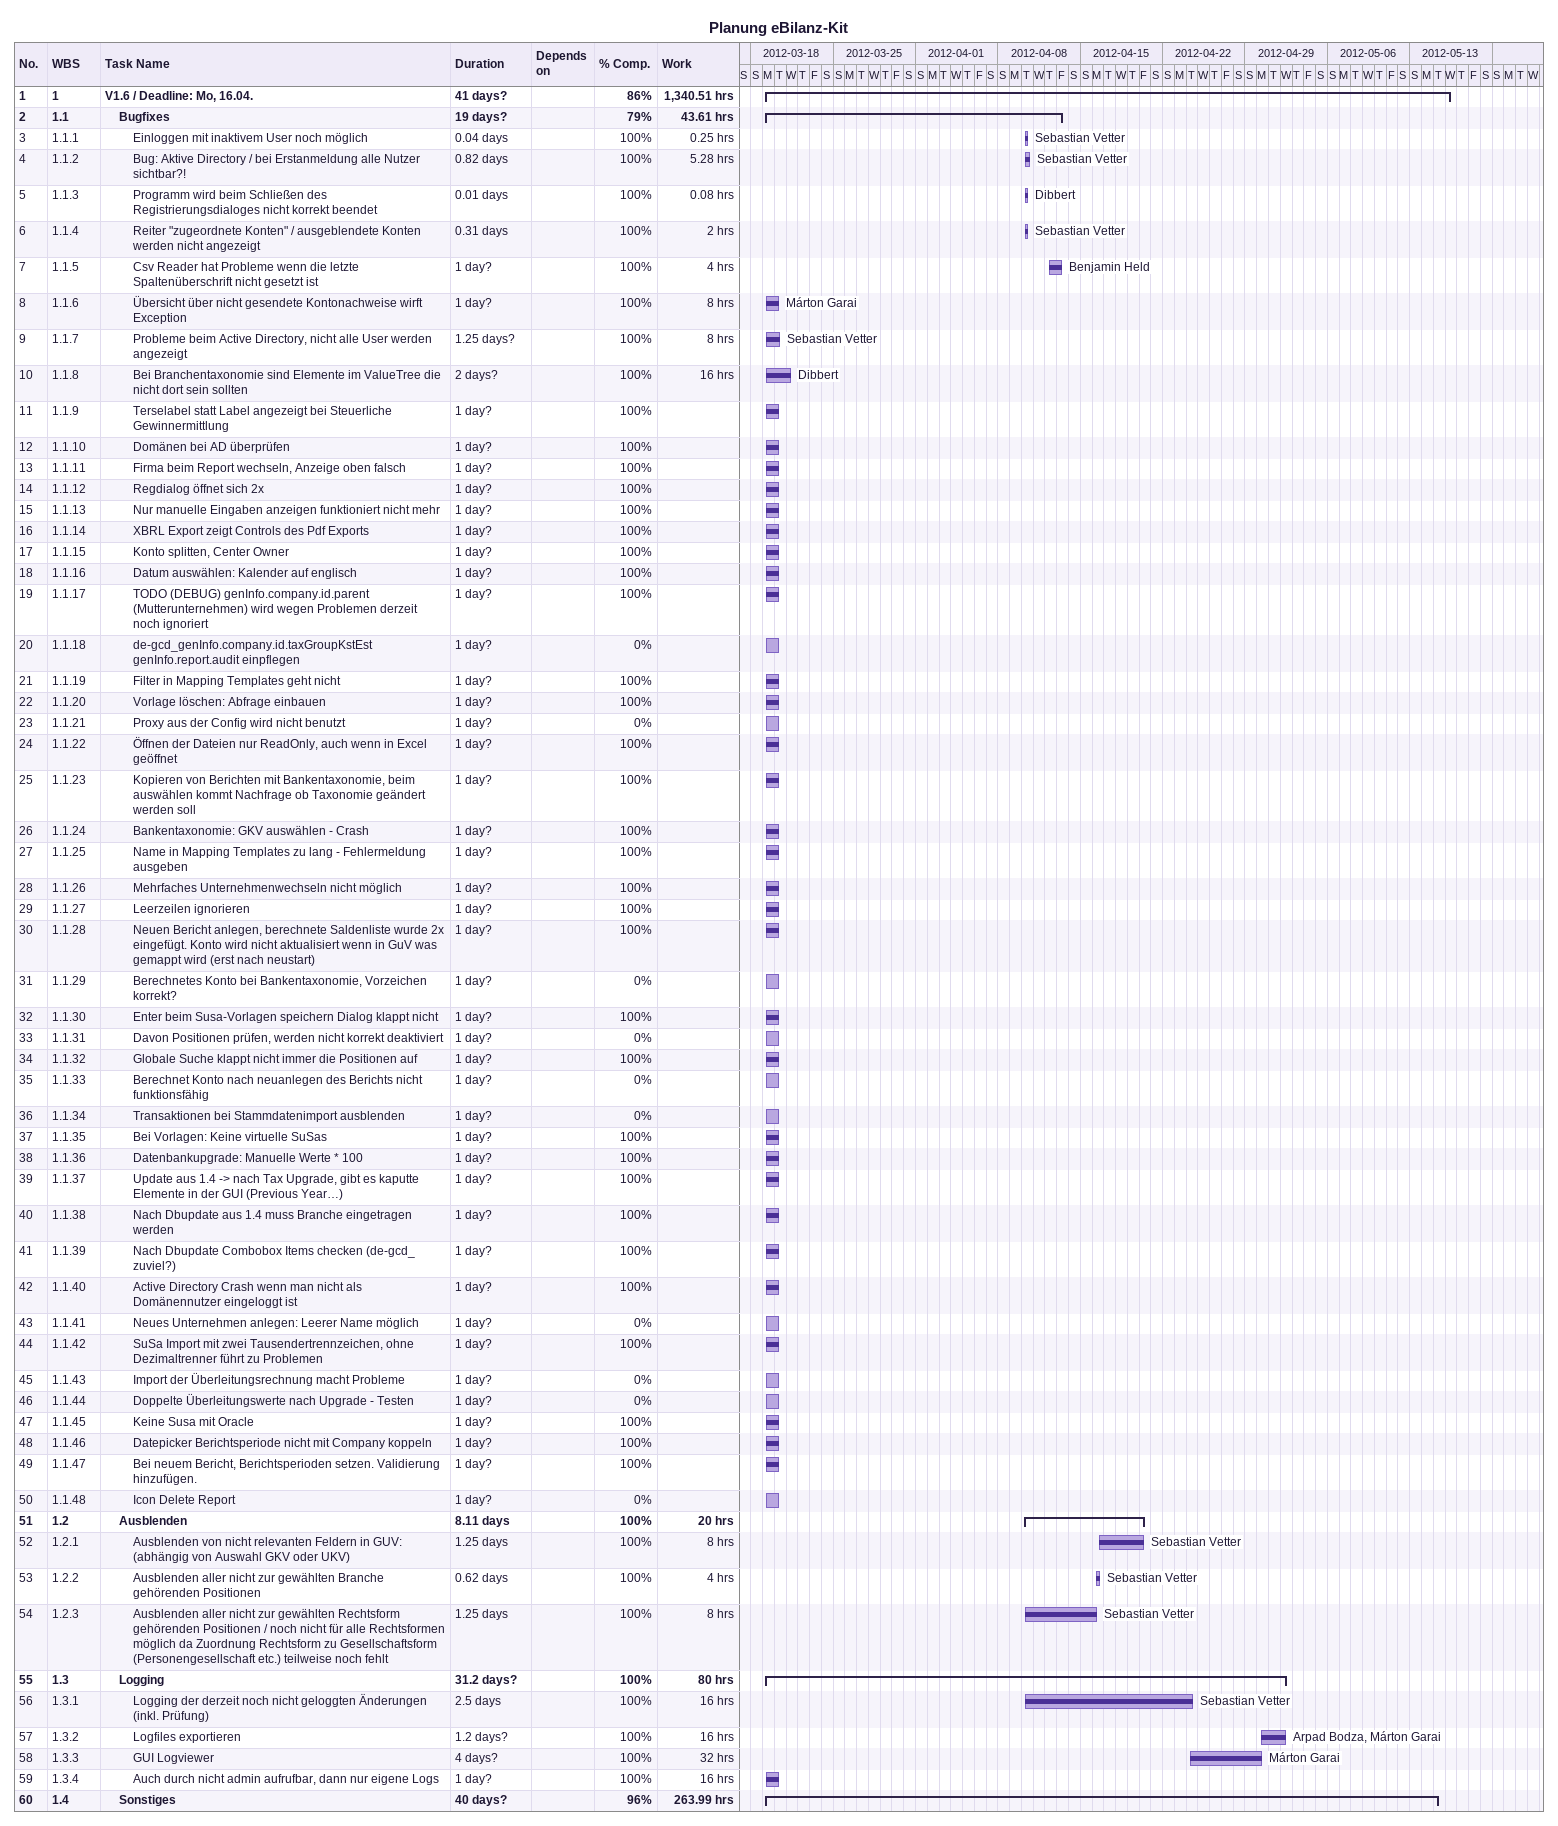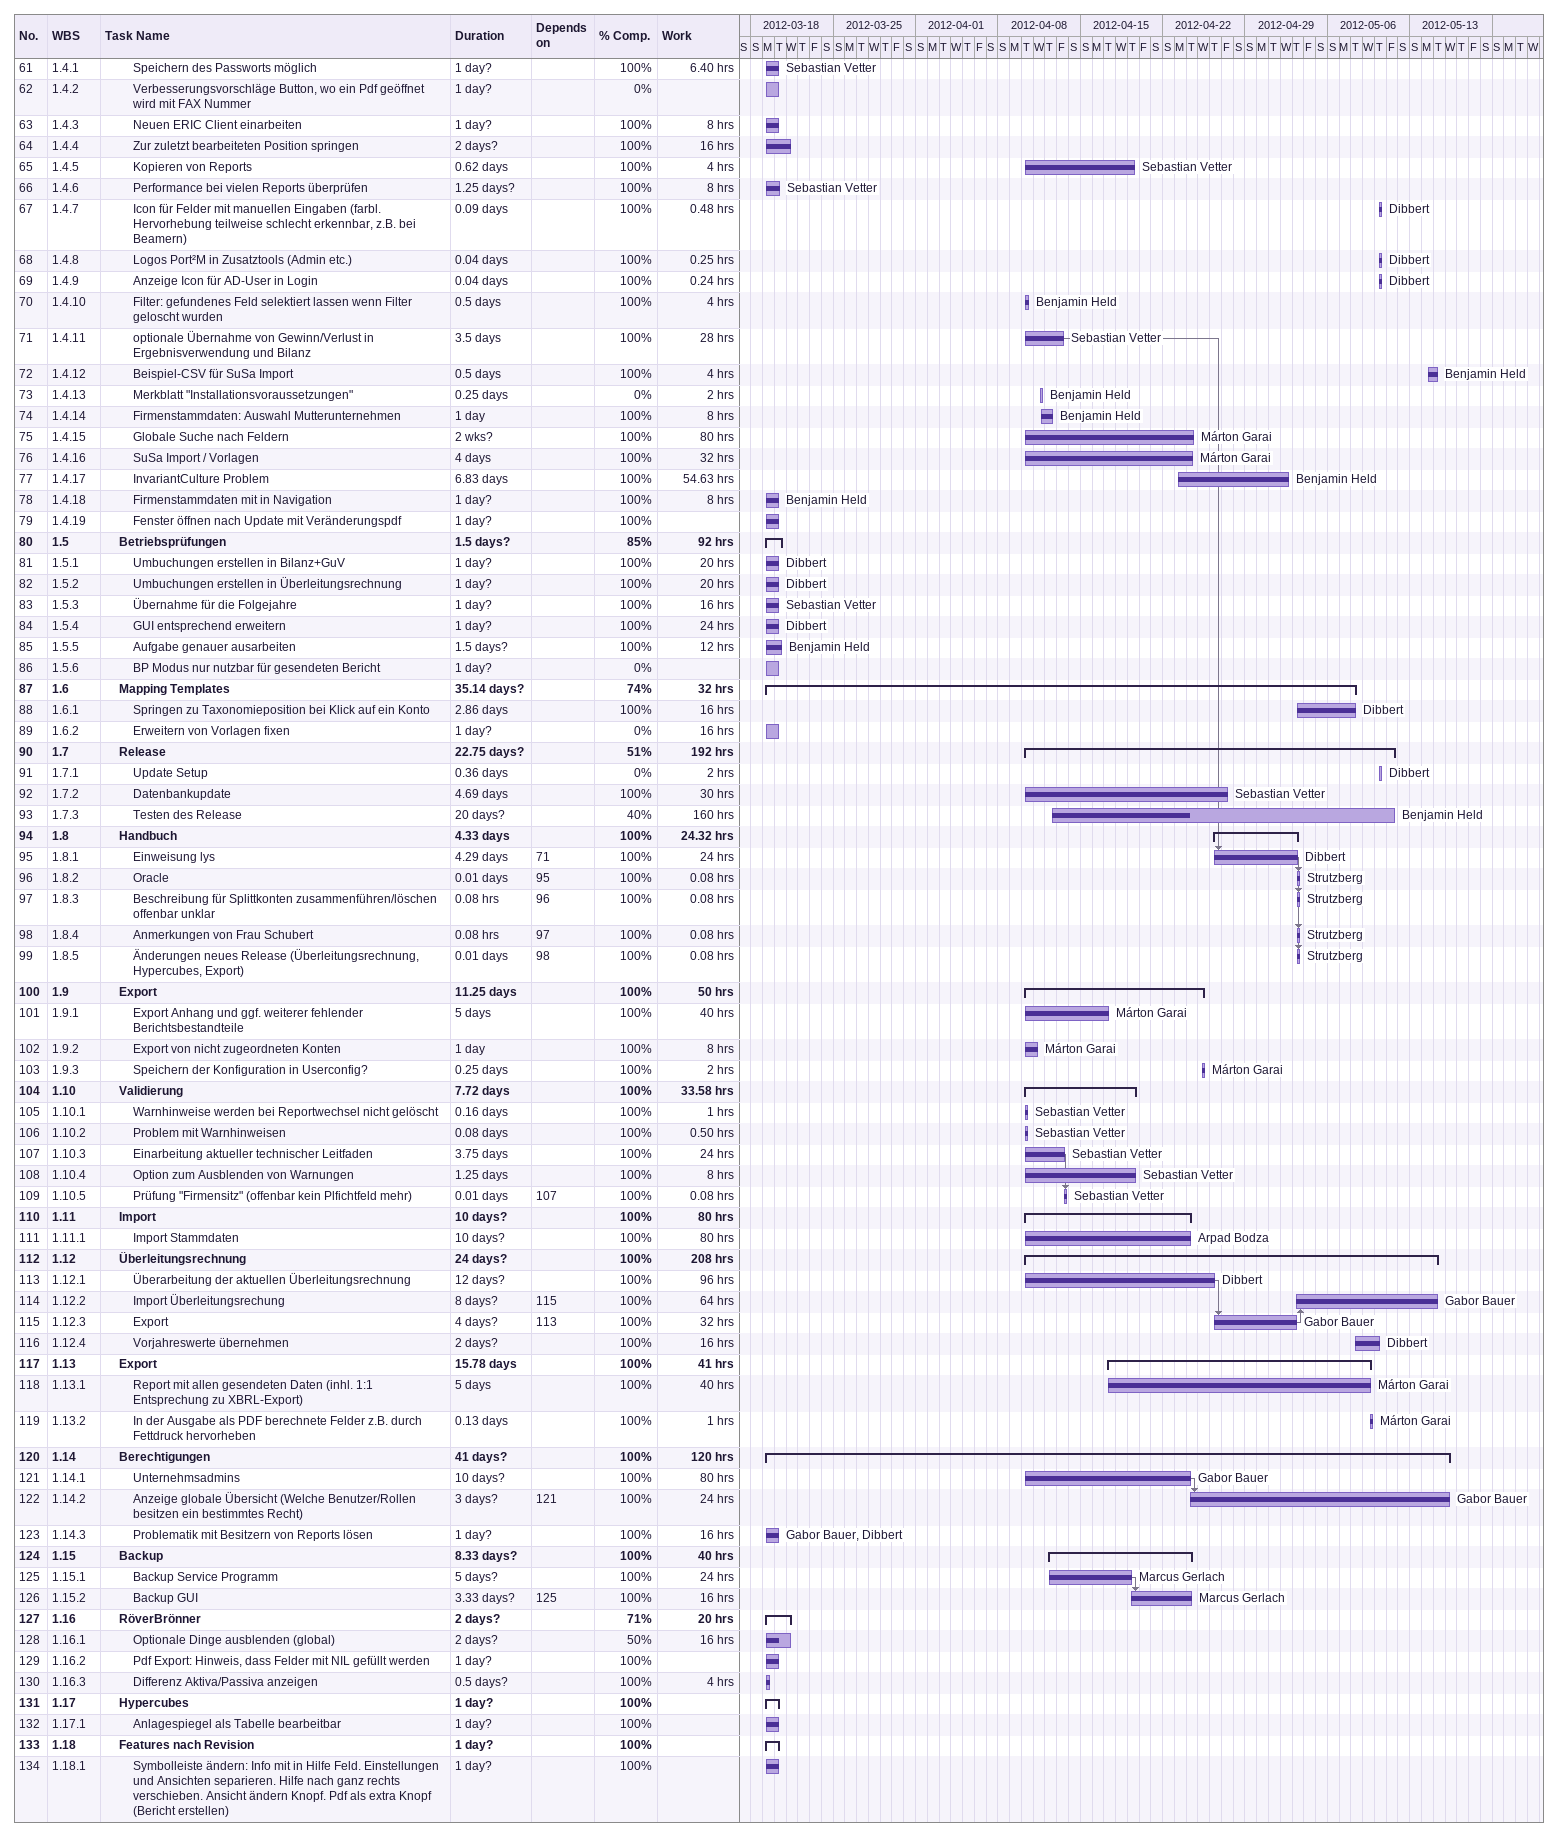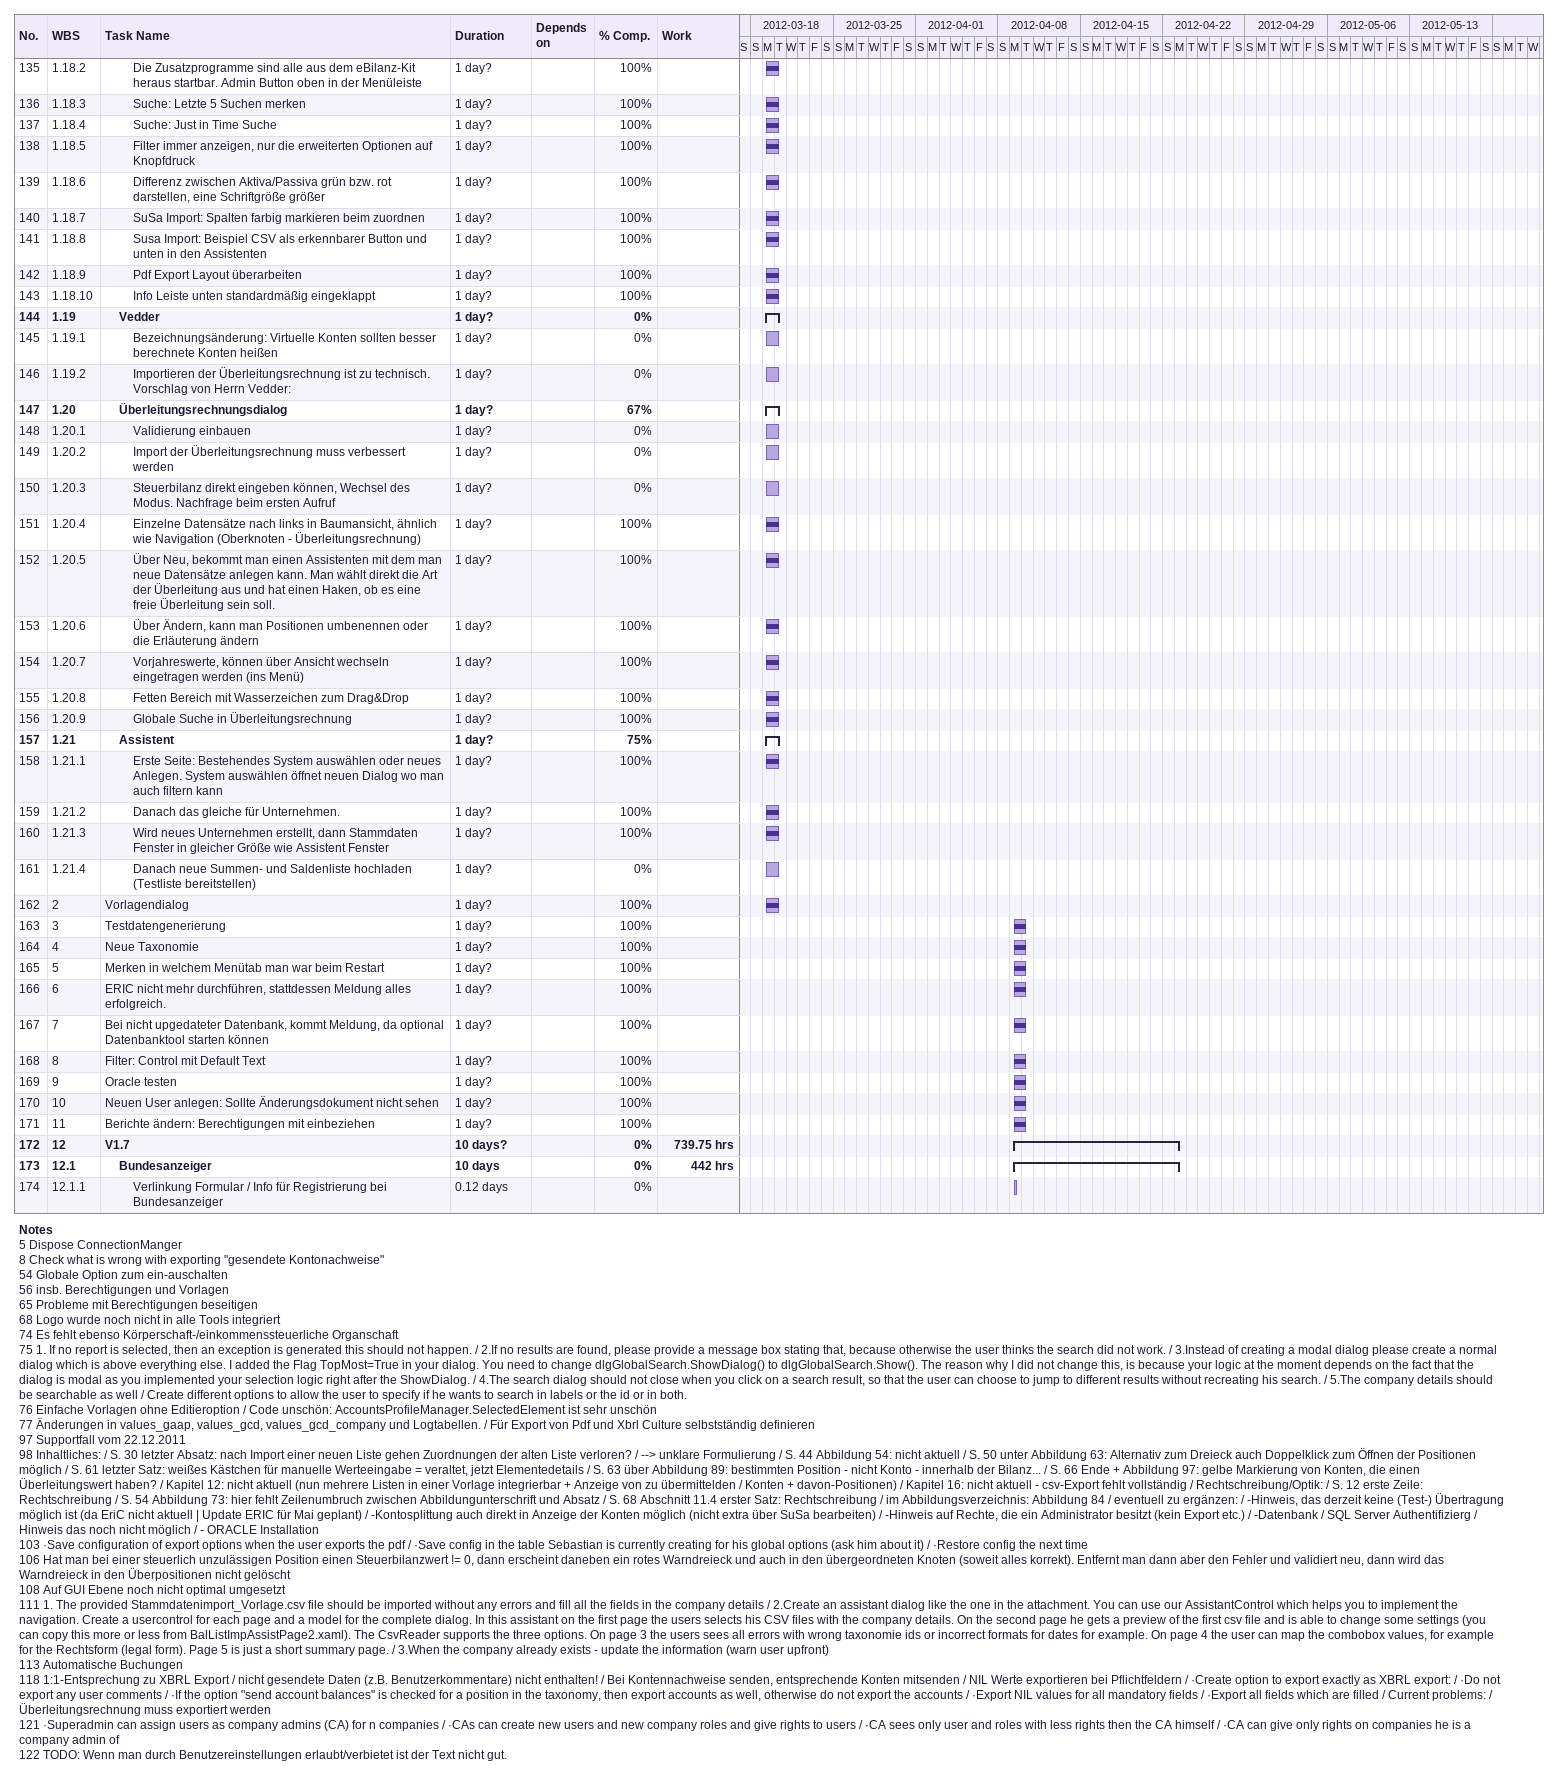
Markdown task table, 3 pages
Planung eBilanz-Kit

| ID | WBS | Task | Duration | Start | Finish | Predecessors | Resources | % complete | Work (h) |
|---|---|---|---|---|---|---|---|---|---|
| 1 | 1 | **V1.6 / Deadline: Mo, 16.04.** | 41d? | 2012-03-19 | 2012-05-16 |  |  | 86 | 1340.51 |
| 2 | 1.1 | **Bugfixes** | 19d? | 2012-03-19 | 2012-04-13 |  |  | 79 | 43.61 |
| 3 | 1.1.1 | Einloggen mit inaktivem User noch möglich | 0.04d | 2012-04-10 | 2012-04-10 |  | Sebastian Vetter | 100 | 0.25 |
| 4 | 1.1.2 | Bug: Aktive Directory / bei Erstanmeldung alle Nutzer sichtbar?! | 0.82d | 2012-04-10 | 2012-04-10 |  | Sebastian Vetter | 100 | 5.28 |
| 5 | 1.1.3 | Programm wird beim Schließen des Registrierungsdialoges nicht korrekt beendet | 0.01d | 2012-04-10 | 2012-04-10 |  | Dibbert | 100 | 0.08 |
| 6 | 1.1.4 | Reiter "zugeordnete Konten" / ausgeblendete Konten werden nicht angezeigt | 0.31d | 2012-04-10 | 2012-04-10 |  | Sebastian Vetter | 100 | 2 |
| 7 | 1.1.5 | Csv Reader hat Probleme wenn die letzte Spaltenüberschrift nicht gesetzt ist | 1d? | 2012-04-12 | 2012-04-13 |  | Benjamin Held | 100 | 4 |
| 8 | 1.1.6 | Übersicht über nicht gesendete Kontonachweise wirft Exception | 1d? | 2012-03-19 | 2012-03-20 |  | Márton Garai | 100 | 8 |
| 9 | 1.1.7 | Probleme beim Active Directory, nicht alle User werden angezeigt | 1.25d? | 2012-03-19 | 2012-03-20 |  | Sebastian Vetter | 100 | 8 |
| 10 | 1.1.8 | Bei Branchentaxonomie sind Elemente im ValueTree die nicht dort sein sollten | 2d? | 2012-03-19 | 2012-03-21 |  | Dibbert | 100 | 16 |
| 11 | 1.1.9 | Terselabel statt Label angezeigt bei Steuerliche Gewinnermittlung | 1d? | 2012-03-19 | 2012-03-20 |  |  | 100 |  |
| 12 | 1.1.10 | Domänen bei AD überprüfen | 1d? | 2012-03-19 | 2012-03-20 |  |  | 100 |  |
| 13 | 1.1.11 | Firma beim Report wechseln, Anzeige oben falsch | 1d? | 2012-03-19 | 2012-03-20 |  |  | 100 |  |
| 14 | 1.1.12 | Regdialog öffnet sich 2x | 1d? | 2012-03-19 | 2012-03-20 |  |  | 100 |  |
| 15 | 1.1.13 | Nur manuelle Eingaben anzeigen funktioniert nicht mehr | 1d? | 2012-03-19 | 2012-03-20 |  |  | 100 |  |
| 16 | 1.1.14 | XBRL Export zeigt Controls des Pdf Exports | 1d? | 2012-03-19 | 2012-03-20 |  |  | 100 |  |
| 17 | 1.1.15 | Konto splitten, Center Owner | 1d? | 2012-03-19 | 2012-03-20 |  |  | 100 |  |
| 18 | 1.1.16 | Datum auswählen: Kalender auf englisch | 1d? | 2012-03-19 | 2012-03-20 |  |  | 100 |  |
| 19 | 1.1.17 | TODO (DEBUG) genInfo.company.id.parent (Mutterunternehmen) wird wegen Problemen derzeit noch ignoriert | 1d? | 2012-03-19 | 2012-03-20 |  |  | 100 |  |
| 20 | 1.1.18 | de-gcd_genInfo.company.id.taxGroupKstEst genInfo.report.audit einpflegen | 1d? | 2012-03-19 | 2012-03-20 |  |  | 0 |  |
| 21 | 1.1.19 | Filter in Mapping Templates geht nicht | 1d? | 2012-03-19 | 2012-03-20 |  |  | 100 |  |
| 22 | 1.1.20 | Vorlage löschen: Abfrage einbauen | 1d? | 2012-03-19 | 2012-03-20 |  |  | 100 |  |
| 23 | 1.1.21 | Proxy aus der Config wird nicht benutzt | 1d? | 2012-03-19 | 2012-03-20 |  |  | 0 |  |
| 24 | 1.1.22 | Öffnen der Dateien nur ReadOnly, auch wenn in Excel geöffnet | 1d? | 2012-03-19 | 2012-03-20 |  |  | 100 |  |
| 25 | 1.1.23 | Kopieren von Berichten mit Bankentaxonomie, beim auswählen kommt Nachfrage ob Taxonomie geändert werden soll | 1d? | 2012-03-19 | 2012-03-20 |  |  | 100 |  |
| 26 | 1.1.24 | Bankentaxonomie: GKV auswählen - Crash | 1d? | 2012-03-19 | 2012-03-20 |  |  | 100 |  |
| 27 | 1.1.25 | Name in Mapping Templates zu lang - Fehlermeldung ausgeben | 1d? | 2012-03-19 | 2012-03-20 |  |  | 100 |  |
| 28 | 1.1.26 | Mehrfaches Unternehmenwechseln nicht möglich | 1d? | 2012-03-19 | 2012-03-20 |  |  | 100 |  |
| 29 | 1.1.27 | Leerzeilen ignorieren | 1d? | 2012-03-19 | 2012-03-20 |  |  | 100 |  |
| 30 | 1.1.28 | Neuen Bericht anlegen, berechnete Saldenliste wurde 2x eingefügt. Konto wird nicht aktualisiert wenn in GuV was gemappt wird (erst nach neustart) | 1d? | 2012-03-19 | 2012-03-20 |  |  | 100 |  |
| 31 | 1.1.29 | Berechnetes Konto bei Bankentaxonomie, Vorzeichen korrekt? | 1d? | 2012-03-19 | 2012-03-20 |  |  | 0 |  |
| 32 | 1.1.30 | Enter beim Susa-Vorlagen speichern Dialog klappt nicht | 1d? | 2012-03-19 | 2012-03-20 |  |  | 100 |  |
| 33 | 1.1.31 | Davon Positionen prüfen, werden nicht korrekt deaktiviert | 1d? | 2012-03-19 | 2012-03-20 |  |  | 0 |  |
| 34 | 1.1.32 | Globale Suche klappt nicht immer die Positionen auf | 1d? | 2012-03-19 | 2012-03-20 |  |  | 100 |  |
| 35 | 1.1.33 | Berechnet Konto nach neuanlegen des Berichts nicht funktionsfähig | 1d? | 2012-03-19 | 2012-03-20 |  |  | 0 |  |
| 36 | 1.1.34 | Transaktionen bei Stammdatenimport ausblenden | 1d? | 2012-03-19 | 2012-03-20 |  |  | 0 |  |
| 37 | 1.1.35 | Bei Vorlagen: Keine virtuelle SuSas | 1d? | 2012-03-19 | 2012-03-20 |  |  | 100 |  |
| 38 | 1.1.36 | Datenbankupgrade: Manuelle Werte * 100 | 1d? | 2012-03-19 | 2012-03-20 |  |  | 100 |  |
| 39 | 1.1.37 | Update aus 1.4 -> nach Tax Upgrade, gibt es kaputte Elemente in der GUI (Previous Year…) | 1d? | 2012-03-19 | 2012-03-20 |  |  | 100 |  |
| 40 | 1.1.38 | Nach Dbupdate aus 1.4 muss Branche eingetragen werden | 1d? | 2012-03-19 | 2012-03-20 |  |  | 100 |  |
| 41 | 1.1.39 | Nach Dbupdate Combobox Items checken (de-gcd_ zuviel?) | 1d? | 2012-03-19 | 2012-03-20 |  |  | 100 |  |
| 42 | 1.1.40 | Active Directory Crash wenn man nicht als Domänennutzer eingeloggt ist | 1d? | 2012-03-19 | 2012-03-20 |  |  | 100 |  |
| 43 | 1.1.41 | Neues Unternehmen anlegen: Leerer Name möglich | 1d? | 2012-03-19 | 2012-03-20 |  |  | 0 |  |
| 44 | 1.1.42 | SuSa Import mit zwei Tausendertrennzeichen, ohne Dezimaltrenner führt zu Problemen | 1d? | 2012-03-19 | 2012-03-20 |  |  | 100 |  |
| 45 | 1.1.43 | Import der Überleitungsrechnung macht Probleme | 1d? | 2012-03-19 | 2012-03-20 |  |  | 0 |  |
| 46 | 1.1.44 | Doppelte Überleitungswerte nach Upgrade - Testen | 1d? | 2012-03-19 | 2012-03-20 |  |  | 0 |  |
| 47 | 1.1.45 | Keine Susa mit Oracle | 1d? | 2012-03-19 | 2012-03-20 |  |  | 100 |  |
| 48 | 1.1.46 | Datepicker Berichtsperiode nicht mit Company koppeln | 1d? | 2012-03-19 | 2012-03-20 |  |  | 100 |  |
| 49 | 1.1.47 | Bei neuem Bericht, Berichtsperioden setzen. Validierung hinzufügen. | 1d? | 2012-03-19 | 2012-03-20 |  |  | 100 |  |
| 50 | 1.1.48 | Icon Delete Report | 1d? | 2012-03-19 | 2012-03-20 |  |  | 0 |  |
| 51 | 1.2 | **Ausblenden** | 8.11d | 2012-04-10 | 2012-04-20 |  |  | 100 | 20 |
| 52 | 1.2.1 | Ausblenden von nicht relevanten Feldern in GUV: (abhängig von Auswahl GKV oder UKV) | 1.25d | 2012-04-16 | 2012-04-20 |  | Sebastian Vetter | 100 | 8 |
| 53 | 1.2.2 | Ausblenden aller nicht zur gewählten Branche gehörenden Positionen | 0.62d | 2012-04-16 | 2012-04-16 |  | Sebastian Vetter | 100 | 4 |
| 54 | 1.2.3 | Ausblenden aller nicht zur gewählten Rechtsform gehörenden Positionen / noch nicht für alle Rechtsformen möglich da Zuordnung Rechtsform zu Gesellschaftsform (Personengesellschaft etc.) teilweise noch fehlt | 1.25d | 2012-04-10 | 2012-04-16 |  | Sebastian Vetter | 100 | 8 |
| 55 | 1.3 | **Logging** | 31.2d? | 2012-03-19 | 2012-05-02 |  |  | 100 | 80 |
| 56 | 1.3.1 | Logging der derzeit noch nicht geloggten Änderungen (inkl. Prüfung) | 2.5d | 2012-04-10 | 2012-04-24 |  | Sebastian Vetter | 100 | 16 |
| 57 | 1.3.2 | Logfiles exportieren | 1.2d? | 2012-04-30 | 2012-05-02 |  | Arpad Bodza, Márton Garai | 100 | 16 |
| 58 | 1.3.3 | GUI Logviewer | 4d? | 2012-04-24 | 2012-04-30 |  | Márton Garai | 100 | 32 |
| 59 | 1.3.4 | Auch durch nicht admin aufrufbar, dann nur eigene Logs | 1d? | 2012-03-19 | 2012-03-20 |  |  | 100 | 16 |
| 60 | 1.4 | **Sonstiges** | 40d? | 2012-03-19 | 2012-05-15 |  |  | 96 | 263.99 |
| 61 | 1.4.1 | Speichern des Passworts möglich | 1d? | 2012-03-19 | 2012-03-20 |  | Sebastian Vetter | 100 | 6.40 |
| 62 | 1.4.2 | Verbesserungsvorschläge Button, wo ein Pdf geöffnet wird mit FAX Nummer | 1d? | 2012-03-19 | 2012-03-20 |  |  | 0 |  |
| 63 | 1.4.3 | Neuen ERIC Client einarbeiten | 1d? | 2012-03-19 | 2012-03-20 |  |  | 100 | 8 |
| 64 | 1.4.4 | Zur zuletzt bearbeiteten Position springen | 2d? | 2012-03-19 | 2012-03-21 |  |  | 100 | 16 |
| 65 | 1.4.5 | Kopieren von Reports | 0.62d | 2012-04-10 | 2012-04-19 |  | Sebastian Vetter | 100 | 4 |
| 66 | 1.4.6 | Performance bei vielen Reports überprüfen | 1.25d? | 2012-03-19 | 2012-03-20 |  | Sebastian Vetter | 100 | 8 |
| 67 | 1.4.7 | Icon für Felder mit manuellen Eingaben (farbl. Hervorhebung teilweise schlecht erkennbar, z.B. bei Beamern) | 0.09d | 2012-05-10 | 2012-05-10 |  | Dibbert | 100 | 0.48 |
| 68 | 1.4.8 | Logos Port²M in Zusatztools (Admin etc.) | 0.04d | 2012-05-10 | 2012-05-10 |  | Dibbert | 100 | 0.25 |
| 69 | 1.4.9 | Anzeige Icon für AD-User in Login | 0.04d | 2012-05-10 | 2012-05-10 |  | Dibbert | 100 | 0.24 |
| 70 | 1.4.10 | Filter: gefundenes Feld selektiert lassen wenn Filter geloscht wurden | 0.5d | 2012-04-10 | 2012-04-10 |  | Benjamin Held | 100 | 4 |
| 71 | 1.4.11 | optionale Übernahme von Gewinn/Verlust in Ergebnisverwendung und Bilanz | 3.5d | 2012-04-10 | 2012-04-13 |  | Sebastian Vetter | 100 | 28 |
| 72 | 1.4.12 | Beispiel-CSV für SuSa Import | 0.5d | 2012-05-14 | 2012-05-15 |  | Benjamin Held | 100 | 4 |
| 73 | 1.4.13 | Merkblatt "Installationsvoraussetzungen" | 0.25d | 2012-04-11 | 2012-04-11 |  | Benjamin Held | 0 | 2 |
| 74 | 1.4.14 | Firmenstammdaten: Auswahl Mutterunternehmen | 1d | 2012-04-11 | 2012-04-12 |  | Benjamin Held | 100 | 8 |
| 75 | 1.4.15 | Globale Suche nach Feldern | 2w? | 2012-04-10 | 2012-04-24 |  | Márton Garai | 100 | 80 |
| 76 | 1.4.16 | SuSa Import / Vorlagen | 4d | 2012-04-10 | 2012-04-24 |  | Márton Garai | 100 | 32 |
| 77 | 1.4.17 | InvariantCulture Problem | 6.83d | 2012-04-23 | 2012-05-02 |  | Benjamin Held | 100 | 54.63 |
| 78 | 1.4.18 | Firmenstammdaten mit in Navigation | 1d? | 2012-03-19 | 2012-03-20 |  | Benjamin Held | 100 | 8 |
| 79 | 1.4.19 | Fenster öffnen nach Update mit Veränderungspdf | 1d? | 2012-03-19 | 2012-03-20 |  |  | 100 |  |
| 80 | 1.5 | **Betriebsprüfungen** | 1.5d? | 2012-03-19 | 2012-03-20 |  |  | 85 | 92 |
| 81 | 1.5.1 | Umbuchungen erstellen in Bilanz+GuV | 1d? | 2012-03-19 | 2012-03-20 |  | Dibbert | 100 | 20 |
| 82 | 1.5.2 | Umbuchungen erstellen in Überleitungsrechnung | 1d? | 2012-03-19 | 2012-03-20 |  | Dibbert | 100 | 20 |
| 83 | 1.5.3 | Übernahme für die Folgejahre | 1d? | 2012-03-19 | 2012-03-20 |  | Sebastian Vetter | 100 | 16 |
| 84 | 1.5.4 | GUI entsprechend erweitern | 1d? | 2012-03-19 | 2012-03-20 |  | Dibbert | 100 | 24 |
| 85 | 1.5.5 | Aufgabe genauer ausarbeiten | 1.5d? | 2012-03-19 | 2012-03-20 |  | Benjamin Held | 100 | 12 |
| 86 | 1.5.6 | BP Modus nur nutzbar für gesendeten Bericht | 1d? | 2012-03-19 | 2012-03-20 |  |  | 0 |  |
| 87 | 1.6 | **Mapping Templates** | 35.14d? | 2012-03-19 | 2012-05-08 |  |  | 74 | 32 |
| 88 | 1.6.1 | Springen zu Taxonomieposition bei Klick auf ein Konto | 2.86d | 2012-05-03 | 2012-05-08 |  | Dibbert | 100 | 16 |
| 89 | 1.6.2 | Erweitern von Vorlagen fixen | 1d? | 2012-03-19 | 2012-03-20 |  |  | 0 | 16 |
| 90 | 1.7 | **Release** | 22.75d? | 2012-04-10 | 2012-05-11 |  |  | 51 | 192 |
| 91 | 1.7.1 | Update Setup | 0.36d | 2012-05-10 | 2012-05-10 |  | Dibbert | 0 | 2 |
| 92 | 1.7.2 | Datenbankupdate | 4.69d | 2012-04-10 | 2012-04-27 |  | Sebastian Vetter | 100 | 30 |
| 93 | 1.7.3 | Testen des Release | 20d? | 2012-04-12 | 2012-05-11 |  | Benjamin Held | 40 | 160 |
| 94 | 1.8 | **Handbuch** | 4.33d | 2012-04-26 | 2012-05-03 |  |  | 100 | 24.32 |
| 95 | 1.8.1 | Einweisung lys | 4.29d | 2012-04-26 | 2012-05-03 | 71 | Dibbert | 100 | 24 |
| 96 | 1.8.2 | Oracle | 0.01d | 2012-05-03 | 2012-05-03 | 95 | Strutzberg | 100 | 0.08 |
| 97 | 1.8.3 | Beschreibung für Splittkonten zusammenführen/löschen offenbar unklar | 0.08h | 2012-05-03 | 2012-05-03 | 96 | Strutzberg | 100 | 0.08 |
| 98 | 1.8.4 | Anmerkungen von Frau Schubert | 0.08h | 2012-05-03 | 2012-05-03 | 97 | Strutzberg | 100 | 0.08 |
| 99 | 1.8.5 | Änderungen neues Release (Überleitungsrechnung, Hypercubes, Export) | 0.01d | 2012-05-03 | 2012-05-03 | 98 | Strutzberg | 100 | 0.08 |
| 100 | 1.9 | **Export** | 11.25d | 2012-04-10 | 2012-04-25 |  |  | 100 | 50 |
| 101 | 1.9.1 | Export Anhang und ggf. weiterer fehlender Berichtsbestandteile | 5d | 2012-04-10 | 2012-04-17 |  | Márton Garai | 100 | 40 |
| 102 | 1.9.2 | Export von nicht zugeordneten Konten | 1d | 2012-04-10 | 2012-04-11 |  | Márton Garai | 100 | 8 |
| 103 | 1.9.3 | Speichern der Konfiguration in Userconfig? | 0.25d | 2012-04-25 | 2012-04-25 |  | Márton Garai | 100 | 2 |
| 104 | 1.10 | **Validierung** | 7.72d | 2012-04-10 | 2012-04-19 |  |  | 100 | 33.58 |
| 105 | 1.10.1 | Warnhinweise werden bei Reportwechsel nicht gelöscht | 0.16d | 2012-04-10 | 2012-04-10 |  | Sebastian Vetter | 100 | 1 |
| 106 | 1.10.2 | Problem mit Warnhinweisen | 0.08d | 2012-04-10 | 2012-04-10 |  | Sebastian Vetter | 100 | 0.50 |
| 107 | 1.10.3 | Einarbeitung aktueller technischer Leitfaden | 3.75d | 2012-04-10 | 2012-04-13 |  | Sebastian Vetter | 100 | 24 |
| 108 | 1.10.4 | Option zum Ausblenden von Warnungen | 1.25d | 2012-04-10 | 2012-04-19 |  | Sebastian Vetter | 100 | 8 |
| 109 | 1.10.5 | Prüfung "Firmensitz" (offenbar kein Plfichtfeld mehr) | 0.01d | 2012-04-13 | 2012-04-13 | 107 | Sebastian Vetter | 100 | 0.08 |
| 110 | 1.11 | **Import** | 10d? | 2012-04-10 | 2012-04-24 |  |  | 100 | 80 |
| 111 | 1.11.1 | Import Stammdaten | 10d? | 2012-04-10 | 2012-04-24 |  | Arpad Bodza | 100 | 80 |
| 112 | 1.12 | **Überleitungsrechnung** | 24d? | 2012-04-10 | 2012-05-15 |  |  | 100 | 208 |
| 113 | 1.12.1 | Überarbeitung der aktuellen Überleitungsrechnung | 12d? | 2012-04-10 | 2012-04-26 |  | Dibbert | 100 | 96 |
| 114 | 1.12.2 | Import Überleitungsrechung | 8d? | 2012-05-03 | 2012-05-15 | 115 | Gabor Bauer | 100 | 64 |
| 115 | 1.12.3 | Export | 4d? | 2012-04-26 | 2012-05-03 | 113 | Gabor Bauer | 100 | 32 |
| 116 | 1.12.4 | Vorjahreswerte übernehmen | 2d? | 2012-05-08 | 2012-05-10 |  | Dibbert | 100 | 16 |
| 117 | 1.13 | **Export** | 15.78d | 2012-04-17 | 2012-05-09 |  |  | 100 | 41 |
| 118 | 1.13.1 | Report mit allen gesendeten Daten (inhl. 1:1 Entsprechung zu XBRL-Export) | 5d | 2012-04-17 | 2012-05-09 |  | Márton Garai | 100 | 40 |
| 119 | 1.13.2 | In der Ausgabe als PDF berechnete Felder z.B. durch Fettdruck hervorheben | 0.13d | 2012-05-09 | 2012-05-09 |  | Márton Garai | 100 | 1 |
| 120 | 1.14 | **Berechtigungen** | 41d? | 2012-03-19 | 2012-05-16 |  |  | 100 | 120 |
| 121 | 1.14.1 | Unternehmsadmins | 10d? | 2012-04-10 | 2012-04-24 |  | Gabor Bauer | 100 | 80 |
| 122 | 1.14.2 | Anzeige globale Übersicht (Welche Benutzer/Rollen besitzen ein bestimmtes Recht) | 3d? | 2012-04-24 | 2012-05-16 | 121 | Gabor Bauer | 100 | 24 |
| 123 | 1.14.3 | Problematik mit Besitzern von Reports lösen | 1d? | 2012-03-19 | 2012-03-20 |  | Gabor Bauer, Dibbert | 100 | 16 |
| 124 | 1.15 | **Backup** | 8.33d? | 2012-04-12 | 2012-04-24 |  |  | 100 | 40 |
| 125 | 1.15.1 | Backup Service Programm | 5d? | 2012-04-12 | 2012-04-19 |  | Marcus Gerlach | 100 | 24 |
| 126 | 1.15.2 | Backup GUI | 3.33d? | 2012-04-19 | 2012-04-24 | 125 | Marcus Gerlach | 100 | 16 |
| 127 | 1.16 | **RöverBrönner** | 2d? | 2012-03-19 | 2012-03-21 |  |  | 71 | 20 |
| 128 | 1.16.1 | Optionale Dinge ausblenden (global) | 2d? | 2012-03-19 | 2012-03-21 |  |  | 50 | 16 |
| 129 | 1.16.2 | Pdf Export: Hinweis, dass Felder mit NIL gefüllt werden | 1d? | 2012-03-19 | 2012-03-20 |  |  | 100 |  |
| 130 | 1.16.3 | Differenz Aktiva/Passiva anzeigen | 0.5d? | 2012-03-19 | 2012-03-19 |  |  | 100 | 4 |
| 131 | 1.17 | **Hypercubes** | 1d? | 2012-03-19 | 2012-03-20 |  |  | 100 |  |
| 132 | 1.17.1 | Anlagespiegel als Tabelle bearbeitbar | 1d? | 2012-03-19 | 2012-03-20 |  |  | 100 |  |
| 133 | 1.18 | **Features nach Revision** | 1d? | 2012-03-19 | 2012-03-20 |  |  | 100 |  |
| 134 | 1.18.1 | Symbolleiste ändern: Info mit in Hilfe Feld. Einstellungen und Ansichten separieren. Hilfe nach ganz rechts verschieben. Ansicht ändern Knopf. Pdf als extra Knopf (Bericht erstellen) | 1d? | 2012-03-19 | 2012-03-20 |  |  | 100 |  |
| 135 | 1.18.2 | Die Zusatzprogramme sind alle aus dem eBilanz-Kit heraus startbar. Admin Button oben in der Menüleiste | 1d? | 2012-03-19 | 2012-03-20 |  |  | 100 |  |
| 136 | 1.18.3 | Suche: Letzte 5 Suchen merken | 1d? | 2012-03-19 | 2012-03-20 |  |  | 100 |  |
| 137 | 1.18.4 | Suche: Just in Time Suche | 1d? | 2012-03-19 | 2012-03-20 |  |  | 100 |  |
| 138 | 1.18.5 | Filter immer anzeigen, nur die erweiterten Optionen auf Knopfdruck | 1d? | 2012-03-19 | 2012-03-20 |  |  | 100 |  |
| 139 | 1.18.6 | Differenz zwischen Aktiva/Passiva grün bzw. rot darstellen, eine Schriftgröße größer | 1d? | 2012-03-19 | 2012-03-20 |  |  | 100 |  |
| 140 | 1.18.7 | SuSa Import: Spalten farbig markieren beim zuordnen | 1d? | 2012-03-19 | 2012-03-20 |  |  | 100 |  |
| 141 | 1.18.8 | Susa Import: Beispiel CSV als erkennbarer Button und unten in den Assistenten | 1d? | 2012-03-19 | 2012-03-20 |  |  | 100 |  |
| 142 | 1.18.9 | Pdf Export Layout überarbeiten | 1d? | 2012-03-19 | 2012-03-20 |  |  | 100 |  |
| 143 | 1.18.10 | Info Leiste unten standardmäßig eingeklappt | 1d? | 2012-03-19 | 2012-03-20 |  |  | 100 |  |
| 144 | 1.19 | **Vedder** | 1d? | 2012-03-19 | 2012-03-20 |  |  | 0 |  |
| 145 | 1.19.1 | Bezeichnungsänderung: Virtuelle Konten sollten besser berechnete Konten heißen | 1d? | 2012-03-19 | 2012-03-20 |  |  | 0 |  |
| 146 | 1.19.2 | Importieren der Überleitungsrechnung ist zu technisch. Vorschlag von Herrn Vedder: | 1d? | 2012-03-19 | 2012-03-20 |  |  | 0 |  |
| 147 | 1.20 | **Überleitungsrechnungsdialog** | 1d? | 2012-03-19 | 2012-03-20 |  |  | 67 |  |
| 148 | 1.20.1 | Validierung einbauen | 1d? | 2012-03-19 | 2012-03-20 |  |  | 0 |  |
| 149 | 1.20.2 | Import der Überleitungsrechnung muss verbessert werden | 1d? | 2012-03-19 | 2012-03-20 |  |  | 0 |  |
| 150 | 1.20.3 | Steuerbilanz direkt eingeben können, Wechsel des Modus. Nachfrage beim ersten Aufruf | 1d? | 2012-03-19 | 2012-03-20 |  |  | 0 |  |
| 151 | 1.20.4 | Einzelne Datensätze nach links in Baumansicht, ähnlich wie Navigation (Oberknoten - Überleitungsrechnung) | 1d? | 2012-03-19 | 2012-03-20 |  |  | 100 |  |
| 152 | 1.20.5 | Über Neu, bekommt man einen Assistenten mit dem man neue Datensätze anlegen kann. Man wählt direkt die Art der Überleitung aus und hat einen Haken, ob es eine freie Überleitung sein soll. | 1d? | 2012-03-19 | 2012-03-20 |  |  | 100 |  |
| 153 | 1.20.6 | Über Ändern, kann man Positionen umbenennen oder die Erläuterung ändern | 1d? | 2012-03-19 | 2012-03-20 |  |  | 100 |  |
| 154 | 1.20.7 | Vorjahreswerte, können über Ansicht wechseln eingetragen werden (ins Menü) | 1d? | 2012-03-19 | 2012-03-20 |  |  | 100 |  |
| 155 | 1.20.8 | Fetten Bereich mit Wasserzeichen zum Drag&Drop | 1d? | 2012-03-19 | 2012-03-20 |  |  | 100 |  |
| 156 | 1.20.9 | Globale Suche in Überleitungsrechnung | 1d? | 2012-03-19 | 2012-03-20 |  |  | 100 |  |
| 157 | 1.21 | **Assistent** | 1d? | 2012-03-19 | 2012-03-20 |  |  | 75 |  |
| 158 | 1.21.1 | Erste Seite: Bestehendes System auswählen oder neues Anlegen. System auswählen öffnet neuen Dialog wo man auch filtern kann | 1d? | 2012-03-19 | 2012-03-20 |  |  | 100 |  |
| 159 | 1.21.2 | Danach das gleiche für Unternehmen. | 1d? | 2012-03-19 | 2012-03-20 |  |  | 100 |  |
| 160 | 1.21.3 | Wird neues Unternehmen erstellt, dann Stammdaten Fenster in gleicher Größe wie Assistent Fenster | 1d? | 2012-03-19 | 2012-03-20 |  |  | 100 |  |
| 161 | 1.21.4 | Danach neue Summen- und Saldenliste hochladen (Testliste bereitstellen) | 1d? | 2012-03-19 | 2012-03-20 |  |  | 0 |  |
| 162 | 2 | Vorlagendialog | 1d? | 2012-03-19 | 2012-03-20 |  |  | 100 |  |
| 163 | 3 | Testdatengenerierung | 1d? | 2012-04-09 | 2012-04-10 |  |  | 100 |  |
| 164 | 4 | Neue Taxonomie | 1d? | 2012-04-09 | 2012-04-10 |  |  | 100 |  |
| 165 | 5 | Merken in welchem Menütab man war beim Restart | 1d? | 2012-04-09 | 2012-04-10 |  |  | 100 |  |
| 166 | 6 | ERIC nicht mehr durchführen, stattdessen Meldung alles erfolgreich. | 1d? | 2012-04-09 | 2012-04-10 |  |  | 100 |  |
| 167 | 7 | Bei nicht upgedateter Datenbank, kommt Meldung, da optional Datenbanktool starten können | 1d? | 2012-04-09 | 2012-04-10 |  |  | 100 |  |
| 168 | 8 | Filter: Control mit Default Text | 1d? | 2012-04-09 | 2012-04-10 |  |  | 100 |  |
| 169 | 9 | Oracle testen | 1d? | 2012-04-09 | 2012-04-10 |  |  | 100 |  |
| 170 | 10 | Neuen User anlegen: Sollte Änderungsdokument nicht sehen | 1d? | 2012-04-09 | 2012-04-10 |  |  | 100 |  |
| 171 | 11 | Berichte ändern: Berechtigungen mit einbeziehen | 1d? | 2012-04-09 | 2012-04-10 |  |  | 100 |  |
| 172 | 12 | **V1.7** | 10d? | 2012-04-09 | 2012-04-23 |  |  | 0 | 739.75 |
| 173 | 12.1 | **Bundesanzeiger** | 10d | 2012-04-09 | 2012-04-23 |  |  | 0 | 442 |
| 174 | 12.1.1 | Verlinkung Formular / Info für Registrierung bei Bundesanzeiger | 0.12d | 2012-04-09 | 2012-04-09 |  |  | 0 |  |

Notes
- 5: Dispose ConnectionManger
- 8: Check what is wrong with exporting "gesendete Kontonachweise"
- 54: Globale Option zum ein-auschalten
- 56: insb. Berechtigungen und Vorlagen
- 65: Probleme mit Berechtigungen beseitigen
- 68: Logo wurde noch nicht in alle Tools integriert
- 74: Es fehlt ebenso Körperschaft-/einkommenssteuerliche Organschaft
- 75: 1. If no report is selected, then an exception is generated this should not happen. / 2.If no results are found, please provide a message box stating that, because otherwise the user thinks the search did not work. / 3.Instead of creating a modal dialog please create a normal dialog which is above everything else. I added the Flag TopMost=True in your dialog. You need to change dlgGlobalSearch.ShowDialog() to dlgGlobalSearch.Show(). The reason why I did not change this, is because your logic at the moment depends on the fact that the dialog is modal as you implemented your selection logic right after the ShowDialog. / 4.The search dialog should not close when you click on a search result, so that the user can choose to jump to different results without recreating his search. / 5.The company details should be searchable as well / Create different options to allow the user to specify if he wants to search in labels or the id or in both.
- 76: Einfache Vorlagen ohne Editieroption / Code unschön: AccountsProfileManager.SelectedElement ist sehr unschön
- 77: Änderungen in values_gaap, values_gcd, values_gcd_company und Logtabellen. / Für Export von Pdf und Xbrl Culture selbstständig definieren
- 97: Supportfall vom 22.12.2011
- 98: Inhaltliches: / S. 30 letzter Absatz: nach Import einer neuen Liste gehen Zuordnungen der alten Liste verloren? / --> unklare Formulierung / S. 44 Abbildung 54: nicht aktuell / S. 50 unter Abbildung 63: Alternativ zum Dreieck auch Doppelklick zum Öffnen der Positionen möglich / S. 61 letzter Satz: weißes Kästchen für manuelle Werteeingabe = veraltet, jetzt Elementedetails / S. 63 über Abbildung 89: bestimmten Position - nicht Konto - innerhalb der Bilanz... / S. 66 Ende + Abbildung 97: gelbe Markierung von Konten, die einen Überleitungswert haben? / Kapitel 12: nicht aktuell (nun mehrere Listen in einer Vorlage integrierbar + Anzeige von zu übermittelden / Konten + davon-Positionen) / Kapitel 16: nicht aktuell - csv-Export fehlt vollständig / Rechtschreibung/Optik: / S. 12 erste Zeile: Rechtschreibung / S. 54 Abbildung 73: hier fehlt Zeilenumbruch zwischen Abbildungunterschrift und Absatz / S. 68 Abschnitt 11.4 erster Satz: Rechtschreibung / im Abbildungsverzeichnis: Abbildung 84 / eventuell zu ergänzen: / -Hinweis, das derzeit keine (Test-) Übertragung möglich ist (da EriC nicht aktuell | Update ERIC für Mai geplant) / -Kontosplittung auch direkt in Anzeige der Konten möglich (nicht extra über SuSa bearbeiten) / -Hinweis auf Rechte, die ein Administrator besitzt (kein Export etc.) / -Datenbank / SQL Server Authentifizierg / Hinweis das noch nicht möglich / - ORACLE Installation
- 103: ·Save configuration of export options when the user exports the pdf / ·Save config in the table Sebastian is currently creating for his global options (ask him about it) / ·Restore config the next time
- 106: Hat man bei einer steuerlich unzulässigen Position einen Steuerbilanzwert != 0, dann erscheint daneben ein rotes Warndreieck und auch in den übergeordneten Knoten (soweit alles korrekt). Entfernt man dann aber den Fehler und validiert neu, dann wird das Warndreieck in den Überpositionen nicht gelöscht
- 108: Auf GUI Ebene noch nicht optimal umgesetzt
- 111: 1. The provided Stammdatenimport_Vorlage.csv file should be imported without any errors and fill all the fields in the company details / 2.Create an assistant dialog like the one in the attachment. You can use our AssistantControl which helps you to implement the navigation. Create a usercontrol for each page and a model for the complete dialog. In this assistant on the first page the users selects his CSV files with the company details. On the second page he gets a preview of the first csv file and is able to change some settings (you can copy this more or less from BalListImpAssistPage2.xaml). The CsvReader supports the three options. On page 3 the users sees all errors with wrong taxonomie ids or incorrect formats for dates for example. On page 4 the user can map the combobox values, for example for the Rechtsform (legal form). Page 5 is just a short summary page. / 3.When the company already exists - update the information (warn user upfront)
- 113: Automatische Buchungen
- 118: 1:1-Entsprechung zu XBRL Export / nicht gesendete Daten (z.B. Benutzerkommentare) nicht enthalten! / Bei Kontennachweise senden, entsprechende Konten mitsenden / NIL Werte exportieren bei Pflichtfeldern / ·Create option to export exactly as XBRL export: / ·Do not export any user comments / ·If the option "send account balances" is checked for a position in the taxonomy, then export accounts as well, otherwise do not export the accounts / ·Export NIL values for all mandatory fields / ·Export all fields which are filled / Current problems: / Überleitungsrechnung muss exportiert werden
- 121: ·Superadmin can assign users as company admins (CA) for n companies / ·CAs can create new users and new company roles and give rights to users / ·CA sees only user and roles with less rights then the CA himself / ·CA can give only rights on companies he is a company admin of
- 122: TODO: Wenn man durch Benutzereinstellungen erlaubt/verbietet ist der Text nicht gut.
